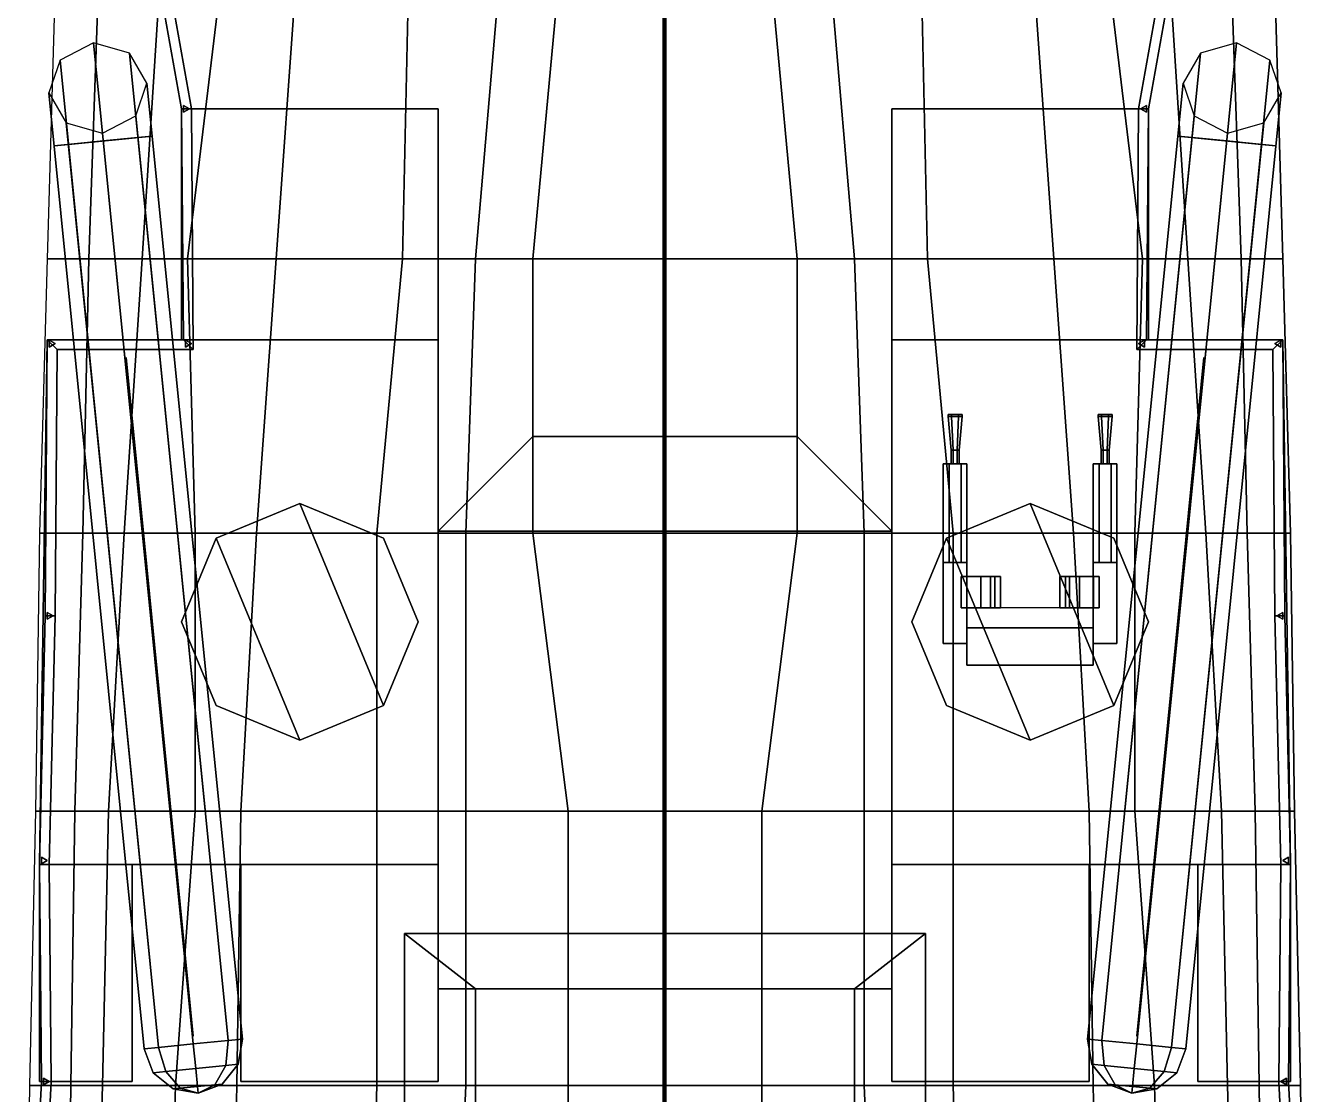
# Model space of a CAD drawing. Header units: millimetres. Extents: x -3.2 to 17.4, y -17.6 to 52.8.
# Drawn here: x -3.24 to 3.24, y 1.46 to 6.88 of the extents above; entities that cross this region are included whole.
import ezdxf

# ---------------------------------------------------------------- set-up
doc = ezdxf.new("R2010")
doc.units = ezdxf.units.MM
for name, color, linetype in [('barrel', 1, 'Continuous'), ('hull2', 7, 'Continuous'), ('turret', 2, 'Continuous')]:
    doc.layers.add(name, color=color, linetype=linetype)

msp = doc.modelspace()

# ---------------------------------------------------------------- linework, layer by layer
for points in [[(-0.01, -1.16, 8.38), (0.005, -1.16, 8.39), (0.005, 17.52, 5.0087), (-0.01, 17.52, 5)], [(0.005, -1.16, 8.37), (-0.01, -1.16, 8.38), (-0.01, 17.52, 5), (0.005, 17.52, 4.9913)], [(0.005, -1.16, 8.39), (0.005, -1.16, 8.37), (0.005, 17.52, 4.9913), (0.005, 17.52, 5.0087)], [(0, -10.87, -0.6973), (0, 8.53, -1.19), (0, 8.53, -1.24), (0, -10.87, -1.47)], [(0, -10.87, -1.47), (0, 8.53, -1.24), (0, 8.53, -1.19), (0, -10.87, -0.6973)], [(2.45, 6.46, 3.46), (2.61, 7.36, 3.5), (2.56, 7.36, 3.5), (2.4, 6.46, 3.46)], [(2.4, 6.46, 3.46), (2.56, 7.36, 3.5), (2.61, 7.36, 3.5), (2.45, 6.46, 3.46)], [(-3.13, 5.7, 2.62), (3.13, 5.7, 2.62), (3.09, 7.1, 2.67), (-3.09, 7.1, 2.67)], [(0, 7.1, -1.19), (0.54, 7.1, -0.94), (0.67, 5.7, -0.94), (0, 5.7, -1.19)], [(0.96, 5.7, -0.76), (0.67, 5.7, -0.94), (0.54, 7.1, -0.94), (0.84, 7.1, -0.76)], [(1.33, 5.7, -0.43), (0.96, 5.7, -0.76), (0.84, 7.1, -0.76), (1.3, 7.1, -0.27)], [(1.97, 5.7, 0.31), (1.33, 5.7, -0.43), (1.3, 7.1, -0.27), (1.87, 7.1, 0.48)], [(2.42, 5.7, 0.64), (1.97, 5.7, 0.31), (1.87, 7.1, 0.48), (2.25, 7.1, 0.84)], [(2.65, 5.7, 0.75), (2.42, 5.7, 0.64), (2.25, 7.1, 0.84), (2.56, 7.1, 0.97)], [(2.92, 5.7, 0.83), (2.65, 5.7, 0.75), (2.56, 7.1, 0.97), (2.87, 7.1, 1.04)], [(3.13, 5.7, 2.62), (2.92, 5.7, 0.83), (2.87, 7.1, 1.04), (3.09, 7.1, 2.67)], [(-2.5659, 1.7024, 3.4468), (-2.39, 1.72, 3.52), (-2.8965, 6.7948, 3.52), (-3.0655, 6.7076, 3.4468)], [(-2.39, 1.72, 3.52), (-2.2141, 1.7376, 3.4468), (-2.7137, 6.7427, 3.4468), (-2.8965, 6.7948, 3.52)], [(-2.2141, 1.7376, 3.4468), (-2.1412, 1.7448, 3.27), (-2.6249, 6.5908, 3.27), (-2.7137, 6.7427, 3.4468)], [(2.1412, 1.7448, 3.27), (2.2141, 1.7376, 3.4468), (2.7137, 6.7427, 3.4468), (2.6249, 6.5908, 3.27)], [(2.2141, 1.7376, 3.4468), (2.39, 1.72, 3.52), (2.8965, 6.7948, 3.52), (2.7137, 6.7427, 3.4468)], [(2.39, 1.72, 3.52), (2.5659, 1.7024, 3.4468), (3.0655, 6.7076, 3.4468), (2.8965, 6.7948, 3.52)], [(-2.6388, 1.6952, 3.27), (-2.5659, 1.7024, 3.4468), (-3.0655, 6.7076, 3.4468), (-3.1225, 6.5411, 3.27)], [(2.5659, 1.7024, 3.4468), (2.6388, 1.6952, 3.27), (3.1225, 6.5411, 3.27), (3.0655, 6.7076, 3.4468)], [(-2.1412, 1.7448, 3.27), (-2.2141, 1.7376, 3.0932), (-2.6819, 6.4243, 3.0932), (-2.6249, 6.5908, 3.27)], [(2.2141, 1.7376, 3.0932), (2.1412, 1.7448, 3.27), (2.6249, 6.5908, 3.27), (2.6819, 6.4243, 3.0932)], [(-2.5659, 1.7024, 3.0932), (-2.6388, 1.6952, 3.27), (-3.1225, 6.5411, 3.27), (-3.0337, 6.3892, 3.0932)], [(2.6388, 1.6952, 3.27), (2.5659, 1.7024, 3.0932), (3.0337, 6.3892, 3.0932), (3.1225, 6.5411, 3.27)], [(-2.2141, 1.7376, 3.0932), (-2.39, 1.72, 3.02), (-2.8508, 6.3371, 3.02), (-2.6819, 6.4243, 3.0932)], [(-1.15, 5.29, 3.63), (-1.15, 6.46, 2.64), (-2.45, 6.46, 2.64), (-2.45, 5.29, 3.63)], [(-2.45, 5.29, 3.63), (-2.45, 6.46, 2.64), (-1.15, 6.46, 2.64), (-1.15, 5.29, 3.63)], [(2.45, 5.29, 3.63), (2.45, 6.46, 2.64), (1.15, 6.46, 2.64), (1.15, 5.29, 3.63)], [(1.15, 5.29, 3.63), (1.15, 6.46, 2.64), (2.45, 6.46, 2.64), (2.45, 5.29, 3.63)], [(2.39, 1.72, 3.02), (2.2141, 1.7376, 3.0932), (2.6819, 6.4243, 3.0932), (2.8508, 6.3371, 3.02)], [(2.39, 5.24, 4.29), (2.4, 6.46, 3.46), (2.45, 6.46, 3.46), (2.44, 5.29, 4.29)], [(2.44, 5.29, 4.29), (2.45, 6.46, 3.46), (2.4, 6.46, 3.46), (2.39, 5.24, 4.29)], [(2.44, 6.4773, 2.64), (2.41, 6.46, 2.64), (2.41, 6.46, 3.46), (2.44, 6.4773, 3.46)], [(2.41, 6.46, 2.64), (2.44, 6.4427, 2.64), (2.44, 6.4427, 3.46), (2.41, 6.46, 3.46)], [(2.44, 6.4427, 2.64), (2.44, 6.4773, 2.64), (2.44, 6.4773, 3.46), (2.44, 6.4427, 3.46)], [(-2.39, 1.72, 3.02), (-2.5659, 1.7024, 3.0932), (-3.0337, 6.3892, 3.0932), (-2.8508, 6.3371, 3.02)], [(2.5659, 1.7024, 3.0932), (2.39, 1.72, 3.02), (2.8508, 6.3371, 3.02), (3.0337, 6.3892, 3.0932)], [(-2.5981, 6.3221, 3.27), (-2.671, 6.3148, 3.0932), (-3.0956, 6.2724, 3.27), (-3.0228, 6.2797, 3.4468)], [(-2.671, 6.3148, 3.0932), (-2.8469, 6.2973, 3.02), (-3.0228, 6.2797, 3.0932), (-3.0956, 6.2724, 3.27)], [(-2.671, 6.3148, 3.4468), (-2.5981, 6.3221, 3.27), (-3.0228, 6.2797, 3.4468), (-2.8469, 6.2973, 3.52)], [(3.0956, 6.2724, 3.27), (3.0228, 6.2797, 3.0932), (2.5981, 6.3221, 3.27), (2.671, 6.3148, 3.4468)], [(3.0228, 6.2797, 3.0932), (2.8469, 6.2973, 3.02), (2.671, 6.3148, 3.0932), (2.5981, 6.3221, 3.27)], [(3.0228, 6.2797, 3.4468), (3.0956, 6.2724, 3.27), (2.671, 6.3148, 3.4468), (2.8469, 6.2973, 3.52)], [(-3.17, 4.31, 2.56), (3.17, 4.31, 2.56), (3.13, 5.7, 2.62), (-3.13, 5.7, 2.62)], [(0, 5.7, -1.19), (0.67, 5.7, -0.94), (0.67, 4.31, -1), (0, 4.31, -1.19)], [(1.01, 4.31, -0.83), (0.67, 4.31, -1), (0.67, 5.7, -0.94), (0.96, 5.7, -0.76)], [(1.46, 4.31, -0.43), (1.01, 4.31, -0.83), (0.96, 5.7, -0.76), (1.33, 5.7, -0.43)], [(2.07, 4.31, 0.19), (1.46, 4.31, -0.43), (1.33, 5.7, -0.43), (1.97, 5.7, 0.31)], [(2.38, 4.31, 0.41), (2.07, 4.31, 0.19), (1.97, 5.7, 0.31), (2.42, 5.7, 0.64)], [(2.74, 4.31, 0.58), (2.38, 4.31, 0.41), (2.42, 5.7, 0.64), (2.65, 5.7, 0.75)], [(2.95, 4.31, 0.64), (2.74, 4.31, 0.58), (2.65, 5.7, 0.75), (2.92, 5.7, 0.83)], [(3.17, 4.31, 2.56), (2.95, 4.31, 0.64), (2.92, 5.7, 0.83), (3.13, 5.7, 2.62)], [(-1.15, 2.63, 3.63), (-1.15, 5.29, 3.63), (-3.13, 5.29, 3.63), (-3.17, 2.63, 3.63)], [(-3.17, 2.63, 3.63), (-3.13, 5.29, 3.63), (-1.15, 5.29, 3.63), (-1.15, 2.63, 3.63)], [(1.15, 2.63, 3.63), (1.15, 5.29, 3.63), (3.13, 5.29, 3.63), (3.17, 2.63, 3.63)], [(3.17, 2.63, 3.63), (3.13, 5.29, 3.63), (1.15, 5.29, 3.63), (1.15, 2.63, 3.63)], [(3.08, 5.24, 4.29), (2.39, 5.24, 4.29), (2.44, 5.29, 4.29), (3.13, 5.29, 4.29)], [(3.13, 5.29, 4.29), (2.44, 5.29, 4.29), (2.39, 5.24, 4.29), (3.08, 5.24, 4.29)], [(2.43, 5.2873, 3.63), (2.4, 5.27, 3.63), (2.4, 5.27, 4.29), (2.43, 5.2873, 4.29)], [(2.4, 5.27, 3.63), (2.43, 5.2527, 3.63), (2.43, 5.2527, 4.29), (2.4, 5.27, 4.29)], [(2.43, 5.2527, 3.63), (2.43, 5.2873, 3.63), (2.43, 5.2873, 4.29), (2.43, 5.2527, 4.29)], [(3.14, 3.89, 4.29), (3.13, 5.29, 4.29), (3.08, 5.24, 4.29), (3.09, 3.89, 4.29)], [(3.09, 3.89, 4.29), (3.08, 5.24, 4.29), (3.13, 5.29, 4.29), (3.14, 3.89, 4.29)], [(3.12, 5.2873, 3.63), (3.09, 5.27, 3.63), (3.09, 5.27, 4.29), (3.12, 5.2873, 4.29)], [(3.09, 5.27, 3.63), (3.12, 5.2527, 3.63), (3.12, 5.2527, 4.29), (3.09, 5.27, 4.29)], [(3.12, 5.2527, 3.63), (3.12, 5.2873, 3.63), (3.12, 5.2873, 4.29), (3.12, 5.2527, 4.29)], [(-2.39, 1.76, 2.48), (-2.71, 4.98, 2.55), (-2.73, 5.2, 3.02), (-2.39, 1.76, 3.02)], [(-2.39, 1.76, 3.02), (-2.73, 5.2, 3.02), (-2.71, 4.98, 2.55), (-2.39, 1.76, 2.48)], [(2.39, 1.76, 3.02), (2.73, 5.2, 3.02), (2.71, 4.98, 2.55), (2.39, 1.76, 2.48)], [(2.39, 1.76, 2.48), (2.71, 4.98, 2.55), (2.73, 5.2, 3.02), (2.39, 1.76, 3.02)], [(-0.67, 4.8, 4.58), (-0.67, 4.8, 2.58), (-1.15, 4.32, 2.55), (-1.15, 4.32, 4.74)], [(1.15, 4.32, 4.74), (0.67, 4.8, 4.58), (-0.67, 4.8, 4.58), (-1.15, 4.32, 4.74)], [(0.67, 4.8, 4.58), (0.67, 4.8, 2.58), (-0.67, 4.8, 2.58), (-0.67, 4.8, 4.58)], [(1.15, 4.32, 2.55), (0.67, 4.8, 2.58), (0.67, 4.8, 4.58), (1.15, 4.32, 4.74)], [(-1.85, 4.46, 2.56), (-2.2743, 4.2843, 2.55), (-2.2743, 4.2843, 4.76), (-1.85, 4.46, 4.76)], [(-2.2743, 4.2843, 3.76), (-1.85, 4.46, 3.76), (-1.85, 4.46, 4.76), (-2.2743, 4.2843, 4.76)], [(-1.4257, 3.4357, 3.76), (-1.85, 4.46, 3.76), (-2.2743, 4.2843, 3.76), (-1.85, 3.26, 3.76)], [(-1.4257, 4.2843, 2.55), (-1.85, 4.46, 2.56), (-1.85, 4.46, 4.76), (-1.4257, 4.2843, 4.76)], [(-1.85, 4.46, 3.76), (-1.4257, 4.2843, 3.76), (-1.4257, 4.2843, 4.76), (-1.85, 4.46, 4.76)], [(-1.25, 3.86, 3.76), (-1.4257, 4.2843, 3.76), (-1.85, 4.46, 3.76), (-1.4257, 3.4357, 3.76)], [(1.85, 4.46, 2.56), (1.4257, 4.2843, 2.55), (1.4257, 4.2843, 4.76), (1.85, 4.46, 4.76)], [(1.4257, 4.2843, 3.76), (1.85, 4.46, 3.76), (1.85, 4.46, 4.76), (1.4257, 4.2843, 4.76)], [(2.2743, 3.4357, 3.76), (1.85, 4.46, 3.76), (1.4257, 4.2843, 3.76), (1.85, 3.26, 3.76)], [(2.2743, 4.2843, 2.55), (1.85, 4.46, 2.56), (1.85, 4.46, 4.76), (2.2743, 4.2843, 4.76)], [(1.85, 4.46, 3.76), (2.2743, 4.2843, 3.76), (2.2743, 4.2843, 4.76), (1.85, 4.46, 4.76)], [(2.45, 3.86, 3.76), (2.2743, 4.2843, 3.76), (1.85, 4.46, 3.76), (2.2743, 3.4357, 3.76)], [(-3.19, 2.9, 2.53), (3.19, 2.9, 2.53), (3.17, 4.31, 2.56), (-3.17, 4.31, 2.56)], [(-2.2743, 4.2843, 2.55), (-2.45, 3.86, 2.55), (-2.45, 3.86, 4.76), (-2.2743, 4.2843, 4.76)], [(-2.45, 3.86, 3.76), (-2.2743, 4.2843, 3.76), (-2.2743, 4.2843, 4.76), (-2.45, 3.86, 4.76)], [(-1.85, 3.26, 3.76), (-2.2743, 4.2843, 3.76), (-2.45, 3.86, 3.76), (-2.2743, 3.4357, 3.76)], [(-1.25, 3.86, 2.55), (-1.4257, 4.2843, 2.55), (-1.4257, 4.2843, 4.76), (-1.25, 3.86, 4.76)], [(-1.4257, 4.2843, 3.76), (-1.25, 3.86, 3.76), (-1.25, 3.86, 4.76), (-1.4257, 4.2843, 4.76)], [(-1.15, 4.32, 4.74), (-1.15, 4.32, 2.55), (-1.15, 2, 2.49), (-1.15, 2, 4.74)], [(1.15, 2, 4.74), (1.15, 4.32, 4.74), (-1.15, 4.32, 4.74), (-1.15, 2, 4.74)], [(0, 4.31, -1.19), (0.67, 4.31, -1), (0.49, 2.9, -1.08), (0, 2.9, -1.19)], [(1.01, 2.9, -0.88), (0.49, 2.9, -1.08), (0.67, 4.31, -1), (1.01, 4.31, -0.83)], [(1.46, 2.9, -0.54), (1.01, 2.9, -0.88), (1.01, 4.31, -0.83), (1.46, 4.31, -0.43)], [(1.15, 2, 2.49), (1.15, 4.32, 2.55), (1.15, 4.32, 4.74), (1.15, 2, 4.74)], [(1.4257, 4.2843, 2.55), (1.25, 3.86, 2.55), (1.25, 3.86, 4.76), (1.4257, 4.2843, 4.76)], [(1.25, 3.86, 3.76), (1.4257, 4.2843, 3.76), (1.4257, 4.2843, 4.76), (1.25, 3.86, 4.76)], [(1.85, 3.26, 3.76), (1.4257, 4.2843, 3.76), (1.25, 3.86, 3.76), (1.4257, 3.4357, 3.76)], [(2.15, 2.9, 0.1), (1.46, 2.9, -0.54), (1.46, 4.31, -0.43), (2.07, 4.31, 0.19)], [(2.38, 2.9, 0.25), (2.15, 2.9, 0.1), (2.07, 4.31, 0.19), (2.38, 4.31, 0.41)], [(2.45, 3.86, 2.55), (2.2743, 4.2843, 2.55), (2.2743, 4.2843, 4.76), (2.45, 3.86, 4.76)], [(2.2743, 4.2843, 3.76), (2.45, 3.86, 3.76), (2.45, 3.86, 4.76), (2.2743, 4.2843, 4.76)], [(2.82, 2.9, 0.44), (2.38, 2.9, 0.25), (2.38, 4.31, 0.41), (2.74, 4.31, 0.58)], [(2.99, 2.9, 0.49), (2.82, 2.9, 0.44), (2.74, 4.31, 0.58), (2.95, 4.31, 0.64)], [(3.19, 2.9, 2.53), (2.99, 2.9, 0.49), (2.95, 4.31, 0.64), (3.17, 4.31, 2.56)], [(3.17, 2.63, 4.29), (3.14, 3.89, 4.29), (3.09, 3.89, 4.29), (3.12, 2.63, 4.29)], [(3.12, 2.63, 4.29), (3.09, 3.89, 4.29), (3.14, 3.89, 4.29), (3.17, 2.63, 4.29)], [(3.13, 3.9073, 3.63), (3.1, 3.89, 3.63), (3.1, 3.89, 4.29), (3.13, 3.9073, 4.29)], [(3.1, 3.89, 3.63), (3.13, 3.8727, 3.63), (3.13, 3.8727, 4.29), (3.1, 3.89, 4.29)], [(3.13, 3.8727, 3.63), (3.13, 3.9073, 3.63), (3.13, 3.9073, 4.29), (3.13, 3.8727, 4.29)], [(-2.45, 3.86, 2.55), (-2.2743, 3.4357, 2.54), (-2.2743, 3.4357, 4.76), (-2.45, 3.86, 4.76)], [(-2.2743, 3.4357, 3.76), (-2.45, 3.86, 3.76), (-2.45, 3.86, 4.76), (-2.2743, 3.4357, 4.76)], [(-1.4257, 3.4357, 2.54), (-1.25, 3.86, 2.55), (-1.25, 3.86, 4.76), (-1.4257, 3.4357, 4.76)], [(-1.25, 3.86, 3.76), (-1.4257, 3.4357, 3.76), (-1.4257, 3.4357, 4.76), (-1.25, 3.86, 4.76)], [(1.25, 3.86, 2.55), (1.4257, 3.4357, 2.54), (1.4257, 3.4357, 4.76), (1.25, 3.86, 4.76)], [(1.4257, 3.4357, 3.76), (1.25, 3.86, 3.76), (1.25, 3.86, 4.76), (1.4257, 3.4357, 4.76)], [(2.2743, 3.4357, 2.54), (2.45, 3.86, 2.55), (2.45, 3.86, 4.76), (2.2743, 3.4357, 4.76)], [(2.45, 3.86, 3.76), (2.2743, 3.4357, 3.76), (2.2743, 3.4357, 4.76), (2.45, 3.86, 4.76)], [(-2.2743, 3.4357, 2.54), (-1.85, 3.26, 2.53), (-1.85, 3.26, 4.76), (-2.2743, 3.4357, 4.76)], [(-1.85, 3.26, 3.76), (-2.2743, 3.4357, 3.76), (-2.2743, 3.4357, 4.76), (-1.85, 3.26, 4.76)], [(-1.85, 3.26, 2.53), (-1.4257, 3.4357, 2.54), (-1.4257, 3.4357, 4.76), (-1.85, 3.26, 4.76)], [(-1.4257, 3.4357, 3.76), (-1.85, 3.26, 3.76), (-1.85, 3.26, 4.76), (-1.4257, 3.4357, 4.76)], [(1.4257, 3.4357, 2.54), (1.85, 3.26, 2.53), (1.85, 3.26, 4.76), (1.4257, 3.4357, 4.76)], [(1.85, 3.26, 3.76), (1.4257, 3.4357, 3.76), (1.4257, 3.4357, 4.76), (1.85, 3.26, 4.76)], [(1.85, 3.26, 2.53), (2.2743, 3.4357, 2.54), (2.2743, 3.4357, 4.76), (1.85, 3.26, 4.76)], [(2.2743, 3.4357, 3.76), (1.85, 3.26, 3.76), (1.85, 3.26, 4.76), (2.2743, 3.4357, 4.76)], [(-3.22, 1.51, 2.48), (3.22, 1.51, 2.48), (3.19, 2.9, 2.53), (-3.19, 2.9, 2.53)], [(0, 2.9, -1.19), (0.49, 2.9, -1.08), (0.49, 1.51, -1.11), (0, 1.51, -1.19)], [(1.01, 1.51, -0.93), (0.49, 1.51, -1.11), (0.49, 2.9, -1.08), (1.01, 2.9, -0.88)], [(1.46, 1.51, -0.63), (1.01, 1.51, -0.93), (1.01, 2.9, -0.88), (1.46, 2.9, -0.54)], [(2.17, 1.51, -0.01), (1.46, 1.51, -0.63), (1.46, 2.9, -0.54), (2.15, 2.9, 0.1)], [(2.48, 1.51, 0.17), (2.17, 1.51, -0.01), (2.15, 2.9, 0.1), (2.38, 2.9, 0.25)], [(2.85, 1.51, 0.33), (2.48, 1.51, 0.17), (2.38, 2.9, 0.25), (2.82, 2.9, 0.44)], [(3.01, 1.51, 0.35), (2.85, 1.51, 0.33), (2.82, 2.9, 0.44), (2.99, 2.9, 0.49)], [(3.22, 1.51, 2.48), (3.01, 1.51, 0.35), (2.99, 2.9, 0.49), (3.19, 2.9, 2.53)], [(3.16, 2.6673, 3.63), (3.13, 2.65, 3.63), (3.13, 2.65, 4.29), (3.16, 2.6673, 4.29)], [(3.16, 2.6327, 3.63), (3.16, 2.6673, 3.63), (3.16, 2.6673, 4.29), (3.16, 2.6327, 4.29)], [(-2.7, 1.53, 2.48), (-2.7, 2.63, 3.63), (-3.17, 2.63, 3.63), (-3.17, 1.53, 2.48)], [(-3.17, 1.53, 2.48), (-3.17, 2.63, 3.63), (-2.7, 2.63, 3.63), (-2.7, 1.53, 2.48)], [(-2.15, 1.53, 2.48), (-2.15, 2.63, 3.63), (-1.15, 2.63, 3.63), (-1.15, 1.53, 2.48)], [(-1.15, 1.53, 2.48), (-1.15, 2.63, 3.63), (-2.15, 2.63, 3.63), (-2.15, 1.53, 2.48)], [(1.15, 1.53, 2.48), (1.15, 2.63, 3.63), (2.15, 2.63, 3.63), (2.15, 1.53, 2.48)], [(2.15, 1.53, 2.48), (2.15, 2.63, 3.63), (1.15, 2.63, 3.63), (1.15, 1.53, 2.48)], [(3.17, 1.53, 2.48), (3.17, 2.63, 3.63), (2.7, 2.63, 3.63), (2.7, 1.53, 2.48)], [(2.7, 1.53, 2.48), (2.7, 2.63, 3.63), (3.17, 2.63, 3.63), (3.17, 1.53, 2.48)], [(3.11, 1.53, 3.13), (3.12, 2.63, 4.29), (3.17, 2.63, 4.29), (3.16, 1.53, 3.13)], [(3.16, 1.53, 3.13), (3.17, 2.63, 4.29), (3.12, 2.63, 4.29), (3.11, 1.53, 3.13)], [(3.13, 2.65, 3.63), (3.16, 2.6327, 3.63), (3.16, 2.6327, 4.29), (3.13, 2.65, 4.29)], [(-1.32, 2.28, 5.03), (-1.32, 2.28, 4.87), (-1.32, -0.2469, 4.87), (-1.32, -0.2469, 5.03)], [(-0.96, -0.05, 5.03), (-0.96, 2, 5.03), (-1.32, 2.28, 5.03), (-1.32, -0.2469, 5.03)], [(1.32, 2.28, 5.03), (1.32, 2.28, 4.87), (-1.32, 2.28, 4.87), (-1.32, 2.28, 5.03)], [(-1.32, -0.2469, 4.87), (-1.32, 2.28, 4.87), (-0.96, 2, 4.87), (-0.96, -0.05, 4.87)], [(-0.96, 2, 5.03), (0.96, 2, 5.03), (1.32, 2.28, 5.03), (-1.32, 2.28, 5.03)], [(-1.32, 2.28, 4.87), (1.32, 2.28, 4.87), (0.96, 2, 4.87), (-0.96, 2, 4.87)], [(0.96, 2, 5.03), (0.96, -0.05, 5.03), (1.32, -0.2469, 5.03), (1.32, 2.28, 5.03)], [(1.32, 2.28, 4.87), (1.32, -0.2469, 4.87), (0.96, -0.05, 4.87), (0.96, 2, 4.87)], [(1.32, -0.2469, 4.87), (1.32, 2.28, 4.87), (1.32, 2.28, 5.03), (1.32, -0.2469, 5.03)], [(-1.15, 2, 4.74), (-1.15, 2, 2.49), (1.15, 2, 2.49), (1.15, 2, 4.74)], [(-0.96, 2, 5.03), (-0.96, 2, 2.49), (-0.96, -0.05, 2.42), (-0.96, -0.05, 5.03)], [(0.96, -0.05, 3.57), (0.96, 2, 3.57), (-0.96, 2, 3.57), (-0.96, -0.05, 3.57)], [(0.96, 2, 5.03), (0.96, 2, 4.74), (-0.96, 2, 4.74), (-0.96, 2, 5.03)], [(0.96, 2, 4.74), (0.96, 2, 5.03), (-0.96, 2, 5.03), (-0.96, 2, 4.74)], [(-0.96, 2, 5.03), (-0.96, -0.05, 5.03), (-0.96, -0.05, 3.57), (-0.96, 2, 3.57)], [(0.96, -0.05, 2.42), (0.96, 2, 2.49), (0.96, 2, 5.03), (0.96, -0.05, 5.03)], [(0.96, -0.05, 5.03), (0.96, 2, 5.03), (0.96, 2, 3.57), (0.96, -0.05, 3.57)], [(-2.5299, 1.5804, 3.4231), (-2.5659, 1.7024, 3.4468), (-2.6388, 1.6952, 3.27), (-2.593, 1.5741, 3.27)], [(-2.593, 1.5741, 3.27), (-2.6388, 1.6952, 3.27), (-2.5659, 1.7024, 3.0932), (-2.5299, 1.5804, 3.1169)], [(-2.3776, 1.5956, 3.4865), (-2.39, 1.72, 3.52), (-2.5659, 1.7024, 3.4468), (-2.5299, 1.5804, 3.4231)], [(-2.5299, 1.5804, 3.1169), (-2.5659, 1.7024, 3.0932), (-2.39, 1.72, 3.02), (-2.3776, 1.5956, 3.0535)], [(-2.2252, 1.6108, 3.4231), (-2.2141, 1.7376, 3.4468), (-2.39, 1.72, 3.52), (-2.3776, 1.5956, 3.4865)], [(-2.3776, 1.5956, 3.0535), (-2.39, 1.72, 3.02), (-2.2141, 1.7376, 3.0932), (-2.2252, 1.6108, 3.1169)], [(-2.1621, 1.6171, 3.27), (-2.1412, 1.7448, 3.27), (-2.2141, 1.7376, 3.4468), (-2.2252, 1.6108, 3.4231)], [(-2.2252, 1.6108, 3.1169), (-2.2141, 1.7376, 3.0932), (-2.1412, 1.7448, 3.27), (-2.1621, 1.6171, 3.27)], [(2.1621, 1.6171, 3.27), (2.1412, 1.7448, 3.27), (2.2141, 1.7376, 3.0932), (2.2252, 1.6108, 3.1169)], [(2.2252, 1.6108, 3.4231), (2.2141, 1.7376, 3.4468), (2.1412, 1.7448, 3.27), (2.1621, 1.6171, 3.27)], [(2.2252, 1.6108, 3.1169), (2.2141, 1.7376, 3.0932), (2.39, 1.72, 3.02), (2.3776, 1.5956, 3.0535)], [(2.3776, 1.5956, 3.4865), (2.39, 1.72, 3.52), (2.2141, 1.7376, 3.4468), (2.2252, 1.6108, 3.4231)], [(2.3776, 1.5956, 3.0535), (2.39, 1.72, 3.02), (2.5659, 1.7024, 3.0932), (2.5299, 1.5804, 3.1169)], [(2.5299, 1.5804, 3.4231), (2.5659, 1.7024, 3.4468), (2.39, 1.72, 3.52), (2.3776, 1.5956, 3.4865)], [(2.5299, 1.5804, 3.1169), (2.5659, 1.7024, 3.0932), (2.6388, 1.6952, 3.27), (2.593, 1.5741, 3.27)], [(2.593, 1.5741, 3.27), (2.6388, 1.6952, 3.27), (2.5659, 1.7024, 3.4468), (2.5299, 1.5804, 3.4231)], [(-2.4564, 1.4958, 3.3584), (-2.5299, 1.5804, 3.4231), (-2.593, 1.5741, 3.27), (-2.4929, 1.4921, 3.27)], [(-2.4929, 1.4921, 3.27), (-2.593, 1.5741, 3.27), (-2.5299, 1.5804, 3.1169), (-2.4564, 1.4958, 3.1816)], [(-2.3685, 1.5046, 3.395), (-2.3776, 1.5956, 3.4865), (-2.5299, 1.5804, 3.4231), (-2.4564, 1.4958, 3.3584)], [(-2.4564, 1.4958, 3.1816), (-2.5299, 1.5804, 3.1169), (-2.3776, 1.5956, 3.0535), (-2.3685, 1.5046, 3.145)], [(-2.2805, 1.5133, 3.3584), (-2.2252, 1.6108, 3.4231), (-2.3776, 1.5956, 3.4865), (-2.3685, 1.5046, 3.395)], [(-2.3685, 1.5046, 3.145), (-2.3776, 1.5956, 3.0535), (-2.2252, 1.6108, 3.1169), (-2.2805, 1.5133, 3.1816)], [(-2.2441, 1.517, 3.27), (-2.1621, 1.6171, 3.27), (-2.2252, 1.6108, 3.4231), (-2.2805, 1.5133, 3.3584)], [(-2.2805, 1.5133, 3.1816), (-2.2252, 1.6108, 3.1169), (-2.1621, 1.6171, 3.27), (-2.2441, 1.517, 3.27)], [(2.2441, 1.517, 3.27), (2.1621, 1.6171, 3.27), (2.2252, 1.6108, 3.1169), (2.2805, 1.5133, 3.1816)], [(2.2805, 1.5133, 3.3584), (2.2252, 1.6108, 3.4231), (2.1621, 1.6171, 3.27), (2.2441, 1.517, 3.27)], [(2.2805, 1.5133, 3.1816), (2.2252, 1.6108, 3.1169), (2.3776, 1.5956, 3.0535), (2.3685, 1.5046, 3.145)], [(2.3685, 1.5046, 3.395), (2.3776, 1.5956, 3.4865), (2.2252, 1.6108, 3.4231), (2.2805, 1.5133, 3.3584)], [(2.3685, 1.5046, 3.145), (2.3776, 1.5956, 3.0535), (2.5299, 1.5804, 3.1169), (2.4564, 1.4958, 3.1816)], [(2.4564, 1.4958, 3.3584), (2.5299, 1.5804, 3.4231), (2.3776, 1.5956, 3.4865), (2.3685, 1.5046, 3.395)], [(2.4564, 1.4958, 3.1816), (2.5299, 1.5804, 3.1169), (2.593, 1.5741, 3.27), (2.4929, 1.4921, 3.27)], [(2.4929, 1.4921, 3.27), (2.593, 1.5741, 3.27), (2.5299, 1.5804, 3.4231), (2.4564, 1.4958, 3.3584)], [(-3.24, 0.11, 2.45), (3.24, 0.11, 2.45), (3.22, 1.51, 2.48), (-3.22, 1.51, 2.48)], [(-2.3652, 1.4712, 3.27), (-2.4564, 1.4958, 3.3584), (-2.4929, 1.4921, 3.27), (-2.3652, 1.4712, 3.27)], [(-2.3652, 1.4712, 3.27), (-2.4929, 1.4921, 3.27), (-2.4564, 1.4958, 3.1816), (-2.3652, 1.4712, 3.27)], [(-2.3652, 1.4712, 3.27), (-2.3685, 1.5046, 3.395), (-2.4564, 1.4958, 3.3584), (-2.3652, 1.4712, 3.27)], [(-2.3652, 1.4712, 3.27), (-2.4564, 1.4958, 3.1816), (-2.3685, 1.5046, 3.145), (-2.3652, 1.4712, 3.27)], [(-2.3652, 1.4712, 3.27), (-2.2805, 1.5133, 3.3584), (-2.3685, 1.5046, 3.395), (-2.3652, 1.4712, 3.27)], [(-2.3652, 1.4712, 3.27), (-2.3685, 1.5046, 3.145), (-2.2805, 1.5133, 3.1816), (-2.3652, 1.4712, 3.27)], [(-2.3652, 1.4712, 3.27), (-2.2441, 1.517, 3.27), (-2.2805, 1.5133, 3.3584), (-2.3652, 1.4712, 3.27)], [(-2.3652, 1.4712, 3.27), (-2.2805, 1.5133, 3.1816), (-2.2441, 1.517, 3.27), (-2.3652, 1.4712, 3.27)], [(0, 1.51, -1.19), (0.49, 1.51, -1.11), (0.49, 0.11, -1.14), (0, 0.11, -1.19)], [(1.07, 0.11, -0.93), (0.49, 0.11, -1.14), (0.49, 1.51, -1.11), (1.01, 1.51, -0.93)], [(1.5, 0.11, -0.63), (1.07, 0.11, -0.93), (1.01, 1.51, -0.93), (1.46, 1.51, -0.63)], [(2.2, 0.11, -0.1), (1.5, 0.11, -0.63), (1.46, 1.51, -0.63), (2.17, 1.51, -0.01)], [(2.52, 0.11, 0.1), (2.2, 0.11, -0.1), (2.17, 1.51, -0.01), (2.48, 1.51, 0.17)], [(2.3652, 1.4712, 3.27), (2.2441, 1.517, 3.27), (2.2805, 1.5133, 3.1816), (2.3652, 1.4712, 3.27)], [(2.3652, 1.4712, 3.27), (2.2805, 1.5133, 3.3584), (2.2441, 1.517, 3.27), (2.3652, 1.4712, 3.27)], [(2.3652, 1.4712, 3.27), (2.2805, 1.5133, 3.1816), (2.3685, 1.5046, 3.145), (2.3652, 1.4712, 3.27)], [(2.3652, 1.4712, 3.27), (2.3685, 1.5046, 3.395), (2.2805, 1.5133, 3.3584), (2.3652, 1.4712, 3.27)], [(2.3652, 1.4712, 3.27), (2.3685, 1.5046, 3.145), (2.4564, 1.4958, 3.1816), (2.3652, 1.4712, 3.27)], [(2.3652, 1.4712, 3.27), (2.4564, 1.4958, 3.3584), (2.3685, 1.5046, 3.395), (2.3652, 1.4712, 3.27)], [(2.3652, 1.4712, 3.27), (2.4564, 1.4958, 3.1816), (2.4929, 1.4921, 3.27), (2.3652, 1.4712, 3.27)], [(2.3652, 1.4712, 3.27), (2.4929, 1.4921, 3.27), (2.4564, 1.4958, 3.3584), (2.3652, 1.4712, 3.27)], [(2.89, 0.11, 0.23), (2.52, 0.11, 0.1), (2.48, 1.51, 0.17), (2.85, 1.51, 0.33)], [(3.03, 0.11, 0.25), (2.89, 0.11, 0.23), (2.85, 1.51, 0.33), (3.01, 1.51, 0.35)], [(3.24, 0.11, 2.45), (3.03, 0.11, 0.25), (3.01, 1.51, 0.35), (3.22, 1.51, 2.48)], [(3.2, 0.74, 3.13), (3.16, 1.53, 3.13), (3.11, 1.53, 3.13), (3.15, 0.74, 3.13)], [(3.15, 0.74, 3.13), (3.11, 1.53, 3.13), (3.16, 1.53, 3.13), (3.2, 0.74, 3.13)], [(3.15, 1.5473, 2.47), (3.12, 1.53, 2.47), (3.12, 1.53, 3.13), (3.15, 1.5473, 3.13)], [(3.12, 1.53, 2.47), (3.15, 1.5127, 2.47), (3.15, 1.5127, 3.13), (3.12, 1.53, 3.13)], [(3.15, 1.5127, 2.47), (3.15, 1.5473, 2.47), (3.15, 1.5473, 3.13), (3.15, 1.5127, 3.13)]]:
    msp.add_3dface(points)
at = {"layer": 'barrel'}
for points in [[(1.4525, 4.91, 5.0403), (1.435, 4.91, 5.01), (1.435, 4.9, 5.01), (1.4525, 4.9, 5.0403)], [(1.435, 4.91, 5.01), (1.4525, 4.91, 4.9797), (1.4525, 4.9, 4.9797), (1.435, 4.9, 5.01)], [(1.505, 4.91, 5.01), (1.435, 4.91, 5.01), (1.4525, 4.91, 5.0403), (1.4875, 4.91, 5.0403)], [(1.4875, 4.91, 4.9797), (1.4525, 4.91, 4.9797), (1.435, 4.91, 5.01), (1.505, 4.91, 5.01)], [(1.4525, 4.9, 5.0403), (1.435, 4.9, 5.01), (1.45, 4.73, 5.01), (1.46, 4.73, 5.0273)], [(1.435, 4.9, 5.01), (1.4525, 4.9, 4.9797), (1.46, 4.73, 4.9927), (1.45, 4.73, 5.01)], [(1.4875, 4.91, 5.0403), (1.4525, 4.91, 5.0403), (1.4525, 4.9, 5.0403), (1.4875, 4.9, 5.0403)], [(1.4525, 4.91, 4.9797), (1.4875, 4.91, 4.9797), (1.4875, 4.9, 4.9797), (1.4525, 4.9, 4.9797)], [(1.4875, 4.9, 5.0403), (1.4525, 4.9, 5.0403), (1.46, 4.73, 5.0273), (1.48, 4.73, 5.0273)], [(1.4525, 4.9, 4.9797), (1.4875, 4.9, 4.9797), (1.48, 4.73, 4.9927), (1.46, 4.73, 4.9927)], [(1.505, 4.9, 5.01), (1.4875, 4.9, 5.0403), (1.48, 4.73, 5.0273), (1.49, 4.73, 5.01)], [(1.4875, 4.9, 4.9797), (1.505, 4.9, 5.01), (1.49, 4.73, 5.01), (1.48, 4.73, 4.9927)], [(1.505, 4.91, 5.01), (1.4875, 4.91, 5.0403), (1.4875, 4.9, 5.0403), (1.505, 4.9, 5.01)], [(1.4875, 4.91, 4.9797), (1.505, 4.91, 5.01), (1.505, 4.9, 5.01), (1.4875, 4.9, 4.9797)], [(2.2475, 4.91, 4.9797), (2.2125, 4.91, 4.9797), (2.195, 4.91, 5.01), (2.265, 4.91, 5.01)], [(2.265, 4.91, 5.01), (2.195, 4.91, 5.01), (2.2125, 4.91, 5.0403), (2.2475, 4.91, 5.0403)], [(2.195, 4.91, 5.01), (2.2125, 4.91, 4.9797), (2.2125, 4.9, 4.9797), (2.195, 4.9, 5.01)], [(2.2125, 4.91, 5.0403), (2.195, 4.91, 5.01), (2.195, 4.9, 5.01), (2.2125, 4.9, 5.0403)], [(2.195, 4.9, 5.01), (2.2125, 4.9, 4.9797), (2.22, 4.73, 4.9927), (2.21, 4.73, 5.01)], [(2.2125, 4.9, 5.0403), (2.195, 4.9, 5.01), (2.21, 4.73, 5.01), (2.22, 4.73, 5.0273)], [(2.2125, 4.91, 4.9797), (2.2475, 4.91, 4.9797), (2.2475, 4.9, 4.9797), (2.2125, 4.9, 4.9797)], [(2.2475, 4.91, 5.0403), (2.2125, 4.91, 5.0403), (2.2125, 4.9, 5.0403), (2.2475, 4.9, 5.0403)], [(2.2125, 4.9, 4.9797), (2.2475, 4.9, 4.9797), (2.24, 4.73, 4.9927), (2.22, 4.73, 4.9927)], [(2.2475, 4.9, 5.0403), (2.2125, 4.9, 5.0403), (2.22, 4.73, 5.0273), (2.24, 4.73, 5.0273)], [(2.2475, 4.9, 4.9797), (2.265, 4.9, 5.01), (2.25, 4.73, 5.01), (2.24, 4.73, 4.9927)], [(2.265, 4.9, 5.01), (2.2475, 4.9, 5.0403), (2.24, 4.73, 5.0273), (2.25, 4.73, 5.01)], [(2.2475, 4.91, 4.9797), (2.265, 4.91, 5.01), (2.265, 4.9, 5.01), (2.2475, 4.9, 4.9797)], [(2.265, 4.91, 5.01), (2.2475, 4.91, 5.0403), (2.2475, 4.9, 5.0403), (2.265, 4.9, 5.01)], [(1.46, 4.73, 5.0273), (1.45, 4.73, 5.01), (1.45, 4.66, 5.01), (1.46, 4.66, 5.0273)], [(1.45, 4.73, 5.01), (1.46, 4.73, 4.9927), (1.46, 4.66, 4.9927), (1.45, 4.66, 5.01)], [(1.48, 4.73, 5.0273), (1.46, 4.73, 5.0273), (1.46, 4.66, 5.0273), (1.48, 4.66, 5.0273)], [(1.46, 4.73, 4.9927), (1.48, 4.73, 4.9927), (1.48, 4.66, 4.9927), (1.46, 4.66, 4.9927)], [(1.49, 4.73, 5.01), (1.48, 4.73, 5.0273), (1.48, 4.66, 5.0273), (1.49, 4.66, 5.01)], [(1.48, 4.73, 4.9927), (1.49, 4.73, 5.01), (1.49, 4.66, 5.01), (1.48, 4.66, 4.9927)], [(2.21, 4.73, 5.01), (2.22, 4.73, 4.9927), (2.22, 4.66, 4.9927), (2.21, 4.66, 5.01)], [(2.22, 4.73, 5.0273), (2.21, 4.73, 5.01), (2.21, 4.66, 5.01), (2.22, 4.66, 5.0273)], [(2.22, 4.73, 4.9927), (2.24, 4.73, 4.9927), (2.24, 4.66, 4.9927), (2.22, 4.66, 4.9927)], [(2.24, 4.73, 5.0273), (2.22, 4.73, 5.0273), (2.22, 4.66, 5.0273), (2.24, 4.66, 5.0273)], [(2.24, 4.73, 4.9927), (2.25, 4.73, 5.01), (2.25, 4.66, 5.01), (2.24, 4.66, 4.9927)], [(2.25, 4.73, 5.01), (2.24, 4.73, 5.0273), (2.24, 4.66, 5.0273), (2.25, 4.66, 5.01)], [(1.44, 4.66, 5.092), (1.41, 4.66, 5.04), (1.41, 4.16, 5.04), (1.44, 4.16, 5.092)], [(1.41, 4.66, 5.04), (1.44, 4.66, 4.988), (1.44, 4.16, 4.988), (1.41, 4.16, 5.04)], [(1.53, 4.66, 5.04), (1.41, 4.66, 5.04), (1.44, 4.66, 5.092), (1.5, 4.66, 5.092)], [(1.5, 4.66, 4.988), (1.44, 4.66, 4.988), (1.41, 4.66, 5.04), (1.53, 4.66, 5.04)], [(1.5, 4.66, 5.092), (1.44, 4.66, 5.092), (1.44, 4.16, 5.092), (1.5, 4.16, 5.092)], [(1.44, 4.66, 4.988), (1.5, 4.66, 4.988), (1.5, 4.16, 4.988), (1.44, 4.16, 4.988)], [(1.53, 4.66, 5.04), (1.5, 4.66, 5.092), (1.5, 4.16, 5.092), (1.53, 4.16, 5.04)], [(1.5, 4.66, 4.988), (1.53, 4.66, 5.04), (1.53, 4.16, 5.04), (1.5, 4.16, 4.988)], [(2.26, 4.66, 4.988), (2.2, 4.66, 4.988), (2.17, 4.66, 5.04), (2.29, 4.66, 5.04)], [(2.29, 4.66, 5.04), (2.17, 4.66, 5.04), (2.2, 4.66, 5.092), (2.26, 4.66, 5.092)], [(2.17, 4.66, 5.04), (2.2, 4.66, 4.988), (2.2, 4.16, 4.988), (2.17, 4.16, 5.04)], [(2.2, 4.66, 5.092), (2.17, 4.66, 5.04), (2.17, 4.16, 5.04), (2.2, 4.16, 5.092)], [(2.2, 4.66, 4.988), (2.26, 4.66, 4.988), (2.26, 4.16, 4.988), (2.2, 4.16, 4.988)], [(2.26, 4.66, 5.092), (2.2, 4.66, 5.092), (2.2, 4.16, 5.092), (2.26, 4.16, 5.092)], [(2.26, 4.66, 4.988), (2.29, 4.66, 5.04), (2.29, 4.16, 5.04), (2.26, 4.16, 4.988)], [(2.29, 4.66, 5.04), (2.26, 4.66, 5.092), (2.26, 4.16, 5.092), (2.29, 4.16, 5.04)], [(1.41, 4.16, 4.96), (1.41, 3.75, 4.96), (1.41, 3.75, 5.1), (1.41, 4.16, 5.1)], [(1.41, 4.16, 5.1), (1.41, 3.75, 5.1), (1.53, 3.75, 5.1), (1.53, 4.16, 5.1)], [(1.53, 4.16, 5.1), (1.53, 4.16, 4.96), (1.41, 4.16, 4.96), (1.41, 4.16, 5.1)], [(1.53, 4.16, 4.96), (1.53, 3.75, 4.96), (1.41, 3.75, 4.96), (1.41, 4.16, 4.96)], [(1.53, 3.75, 5.1), (1.53, 3.75, 4.96), (1.53, 4.16, 4.96), (1.53, 4.16, 5.1)], [(2.29, 4.16, 4.96), (2.29, 3.75, 4.96), (2.17, 3.75, 4.96), (2.17, 4.16, 4.96)], [(2.17, 4.16, 5.1), (2.17, 3.75, 5.1), (2.29, 3.75, 5.1), (2.29, 4.16, 5.1)], [(2.29, 4.16, 5.1), (2.29, 4.16, 4.96), (2.17, 4.16, 4.96), (2.17, 4.16, 5.1)], [(2.17, 4.16, 4.96), (2.17, 3.75, 4.96), (2.17, 3.75, 5.1), (2.17, 4.16, 5.1)], [(2.29, 3.75, 5.1), (2.29, 3.75, 4.96), (2.29, 4.16, 4.96), (2.29, 4.16, 5.1)], [(1.5293, 4.09, 5.1607), (1.5, 4.09, 5.09), (1.5, 3.93, 5.09), (1.5293, 3.93, 5.1607)], [(1.5, 4.09, 5.09), (1.5293, 4.09, 5.0193), (1.5293, 3.93, 5.0193), (1.5, 3.93, 5.09)], [(1.6707, 4.09, 5.1607), (1.5, 4.09, 5.09), (1.5293, 4.09, 5.1607), (1.6, 4.09, 5.19)], [(1.7, 4.09, 5.09), (1.5293, 4.09, 5.0193), (1.5, 4.09, 5.09), (1.6707, 4.09, 5.1607)], [(1.6, 4.09, 5.19), (1.5293, 4.09, 5.1607), (1.5293, 3.93, 5.1607), (1.6, 3.93, 5.19)], [(1.5293, 4.09, 5.0193), (1.6, 4.09, 4.99), (1.6, 3.93, 4.99), (1.5293, 3.93, 5.0193)], [(1.6707, 4.09, 5.0193), (1.6, 4.09, 4.99), (1.5293, 4.09, 5.0193), (1.7, 4.09, 5.09)], [(1.53, 4.09, 4.82), (1.53, 3.93, 4.82), (1.53, 3.93, 4.96), (1.53, 4.09, 4.96)], [(1.6707, 4.09, 5.0193), (1.65, 4.09, 4.82), (1.53, 4.09, 4.82), (1.53, 4.09, 5.02)], [(1.65, 4.09, 4.82), (1.65, 3.93, 4.82), (1.53, 3.93, 4.82), (1.53, 4.09, 4.82)], [(1.6707, 4.09, 5.1607), (1.6, 4.09, 5.19), (1.6, 3.93, 5.19), (1.6707, 3.93, 5.1607)], [(1.6, 4.09, 4.99), (1.6707, 4.09, 5.0193), (1.6707, 3.93, 5.0193), (1.6, 3.93, 4.99)], [(1.6707, 3.93, 5.0193), (1.65, 3.93, 4.82), (1.65, 4.09, 4.82), (1.6707, 4.09, 5.0193)], [(1.7, 4.09, 5.09), (1.6707, 4.09, 5.1607), (1.6707, 3.93, 5.1607), (1.7, 3.93, 5.09)], [(1.6707, 4.09, 5.0193), (1.7, 4.09, 5.09), (1.7, 3.93, 5.09), (1.6707, 3.93, 5.0193)], [(2.0293, 4.09, 5.1607), (2.2, 4.09, 5.09), (2.1707, 4.09, 5.0193), (2, 4.09, 5.09)], [(2, 4.09, 5.09), (2.1707, 4.09, 5.0193), (2.1, 4.09, 4.99), (2.0293, 4.09, 5.0193)], [(2.0293, 3.93, 5.0193), (2, 3.93, 5.09), (2, 4.09, 5.09), (2.0293, 4.09, 5.0193)], [(2, 3.93, 5.09), (2.0293, 3.93, 5.1607), (2.0293, 4.09, 5.1607), (2, 4.09, 5.09)], [(2.17, 4.09, 5.02), (2.17, 4.09, 4.82), (2.05, 4.09, 4.82), (2.0293, 4.09, 5.0193)], [(2.0293, 4.09, 5.0193), (2.05, 4.09, 4.82), (2.05, 3.93, 4.82), (2.0293, 3.93, 5.0193)], [(2.1, 4.09, 5.19), (2.1707, 4.09, 5.1607), (2.2, 4.09, 5.09), (2.0293, 4.09, 5.1607)], [(2.1, 3.93, 4.99), (2.0293, 3.93, 5.0193), (2.0293, 4.09, 5.0193), (2.1, 4.09, 4.99)], [(2.0293, 3.93, 5.1607), (2.1, 3.93, 5.19), (2.1, 4.09, 5.19), (2.0293, 4.09, 5.1607)], [(2.05, 3.93, 4.82), (2.05, 4.09, 4.82), (2.17, 4.09, 4.82), (2.17, 3.93, 4.82)], [(2.1707, 3.93, 5.0193), (2.1, 3.93, 4.99), (2.1, 4.09, 4.99), (2.1707, 4.09, 5.0193)], [(2.1, 3.93, 5.19), (2.1707, 3.93, 5.1607), (2.1707, 4.09, 5.1607), (2.1, 4.09, 5.19)], [(2.17, 3.93, 4.82), (2.17, 4.09, 4.82), (2.17, 4.09, 4.96), (2.17, 3.93, 4.96)], [(2.2, 3.93, 5.09), (2.1707, 3.93, 5.0193), (2.1707, 4.09, 5.0193), (2.2, 4.09, 5.09)], [(2.1707, 3.93, 5.1607), (2.2, 3.93, 5.09), (2.2, 4.09, 5.09), (2.1707, 4.09, 5.1607)], [(1.6, 3.93, 5.19), (1.5293, 3.93, 5.1607), (1.5, 3.93, 5.09), (1.6707, 3.93, 5.1607)], [(1.6707, 3.93, 5.1607), (1.5, 3.93, 5.09), (1.5293, 3.93, 5.0193), (1.7, 3.93, 5.09)], [(1.7, 3.93, 5.09), (1.5293, 3.93, 5.0193), (1.6, 3.93, 4.99), (1.6707, 3.93, 5.0193)], [(1.53, 3.93, 5.02), (1.53, 3.93, 4.82), (1.65, 3.93, 4.82), (1.6707, 3.93, 5.0193)], [(2.0293, 3.93, 5.0193), (2.1, 3.93, 4.99), (2.1707, 3.93, 5.0193), (2, 3.93, 5.09)], [(2, 3.93, 5.09), (2.1707, 3.93, 5.0193), (2.2, 3.93, 5.09), (2.0293, 3.93, 5.1607)], [(2.0293, 3.93, 5.0193), (2.05, 3.93, 4.82), (2.17, 3.93, 4.82), (2.17, 3.93, 5.02)], [(2.0293, 3.93, 5.1607), (2.2, 3.93, 5.09), (2.1707, 3.93, 5.1607), (2.1, 3.93, 5.19)], [(1.41, 3.75, 5.1), (1.41, 3.75, 4.96), (1.53, 3.75, 4.96), (1.53, 3.75, 5.1)], [(2.17, 3.75, 5.1), (2.17, 3.75, 4.96), (2.29, 3.75, 4.96), (2.29, 3.75, 5.1)]]:
    msp.add_3dface(points, dxfattribs=at)
at = {"layer": 'hull2'}
for points in [[(-2.45, 6.46, 3.46), (-2.61, 7.36, 3.5), (-2.56, 7.36, 3.5), (-2.4, 6.46, 3.46)], [(-2.4, 6.46, 3.46), (-2.56, 7.36, 3.5), (-2.61, 7.36, 3.5), (-2.45, 6.46, 3.46)], [(-3.13, 5.7, 2.62), (-2.92, 5.7, 0.83), (-2.87, 7.1, 1.04), (-3.09, 7.1, 2.67)], [(-2.92, 5.7, 0.83), (-2.65, 5.7, 0.75), (-2.56, 7.1, 0.97), (-2.87, 7.1, 1.04)], [(-2.65, 5.7, 0.75), (-2.42, 5.7, 0.64), (-2.25, 7.1, 0.84), (-2.56, 7.1, 0.97)], [(-2.42, 5.7, 0.64), (-1.97, 5.7, 0.31), (-1.87, 7.1, 0.48), (-2.25, 7.1, 0.84)], [(-1.97, 5.7, 0.31), (-1.33, 5.7, -0.43), (-1.3, 7.1, -0.27), (-1.87, 7.1, 0.48)], [(-1.33, 5.7, -0.43), (-0.96, 5.7, -0.76), (-0.84, 7.1, -0.76), (-1.3, 7.1, -0.27)], [(-0.96, 5.7, -0.76), (-0.67, 5.7, -0.94), (-0.54, 7.1, -0.94), (-0.84, 7.1, -0.76)], [(0, 7.1, -1.19), (-0.54, 7.1, -0.94), (-0.67, 5.7, -0.94), (0, 5.7, -1.19)], [(-2.44, 5.29, 4.29), (-2.45, 6.46, 3.46), (-2.4, 6.46, 3.46), (-2.39, 5.24, 4.29)], [(-2.39, 5.24, 4.29), (-2.4, 6.46, 3.46), (-2.45, 6.46, 3.46), (-2.44, 5.29, 4.29)], [(-2.44, 6.4427, 2.64), (-2.44, 6.4773, 2.64), (-2.44, 6.4773, 3.46), (-2.44, 6.4427, 3.46)], [(-2.44, 6.4773, 2.64), (-2.41, 6.46, 2.64), (-2.41, 6.46, 3.46), (-2.44, 6.4773, 3.46)], [(-2.41, 6.46, 2.64), (-2.44, 6.4427, 2.64), (-2.44, 6.4427, 3.46), (-2.41, 6.46, 3.46)], [(-3.17, 4.31, 2.56), (-2.95, 4.31, 0.64), (-2.92, 5.7, 0.83), (-3.13, 5.7, 2.62)], [(-2.95, 4.31, 0.64), (-2.74, 4.31, 0.58), (-2.65, 5.7, 0.75), (-2.92, 5.7, 0.83)], [(-2.74, 4.31, 0.58), (-2.38, 4.31, 0.41), (-2.42, 5.7, 0.64), (-2.65, 5.7, 0.75)], [(-2.38, 4.31, 0.41), (-2.07, 4.31, 0.19), (-1.97, 5.7, 0.31), (-2.42, 5.7, 0.64)], [(-2.07, 4.31, 0.19), (-1.46, 4.31, -0.43), (-1.33, 5.7, -0.43), (-1.97, 5.7, 0.31)], [(-1.46, 4.31, -0.43), (-1.01, 4.31, -0.83), (-0.96, 5.7, -0.76), (-1.33, 5.7, -0.43)], [(-1.01, 4.31, -0.83), (-0.67, 4.31, -1), (-0.67, 5.7, -0.94), (-0.96, 5.7, -0.76)], [(0, 5.7, -1.19), (-0.67, 5.7, -0.94), (-0.67, 4.31, -1), (0, 4.31, -1.19)], [(-3.14, 3.89, 4.29), (-3.13, 5.29, 4.29), (-3.08, 5.24, 4.29), (-3.09, 3.89, 4.29)], [(-3.09, 3.89, 4.29), (-3.08, 5.24, 4.29), (-3.13, 5.29, 4.29), (-3.14, 3.89, 4.29)], [(-3.13, 5.29, 4.29), (-2.44, 5.29, 4.29), (-2.39, 5.24, 4.29), (-3.08, 5.24, 4.29)], [(-3.08, 5.24, 4.29), (-2.39, 5.24, 4.29), (-2.44, 5.29, 4.29), (-3.13, 5.29, 4.29)], [(-3.12, 5.2527, 3.63), (-3.12, 5.2873, 3.63), (-3.12, 5.2873, 4.29), (-3.12, 5.2527, 4.29)], [(-3.12, 5.2873, 3.63), (-3.09, 5.27, 3.63), (-3.09, 5.27, 4.29), (-3.12, 5.2873, 4.29)], [(-3.09, 5.27, 3.63), (-3.12, 5.2527, 3.63), (-3.12, 5.2527, 4.29), (-3.09, 5.27, 4.29)], [(-2.43, 5.2873, 3.63), (-2.4, 5.27, 3.63), (-2.4, 5.27, 4.29), (-2.43, 5.2873, 4.29)], [(-2.43, 5.2527, 3.63), (-2.43, 5.2873, 3.63), (-2.43, 5.2873, 4.29), (-2.43, 5.2527, 4.29)], [(-2.4, 5.27, 3.63), (-2.43, 5.2527, 3.63), (-2.43, 5.2527, 4.29), (-2.4, 5.27, 4.29)], [(-3.19, 2.9, 2.53), (-2.99, 2.9, 0.49), (-2.95, 4.31, 0.64), (-3.17, 4.31, 2.56)], [(-2.99, 2.9, 0.49), (-2.82, 2.9, 0.44), (-2.74, 4.31, 0.58), (-2.95, 4.31, 0.64)], [(-2.82, 2.9, 0.44), (-2.38, 2.9, 0.25), (-2.38, 4.31, 0.41), (-2.74, 4.31, 0.58)], [(-2.38, 2.9, 0.25), (-2.15, 2.9, 0.1), (-2.07, 4.31, 0.19), (-2.38, 4.31, 0.41)], [(-2.15, 2.9, 0.1), (-1.46, 2.9, -0.54), (-1.46, 4.31, -0.43), (-2.07, 4.31, 0.19)], [(-1.46, 2.9, -0.54), (-1.01, 2.9, -0.88), (-1.01, 4.31, -0.83), (-1.46, 4.31, -0.43)], [(-1.01, 2.9, -0.88), (-0.49, 2.9, -1.08), (-0.67, 4.31, -1), (-1.01, 4.31, -0.83)], [(0, 4.31, -1.19), (-0.67, 4.31, -1), (-0.49, 2.9, -1.08), (0, 2.9, -1.19)], [(-3.17, 2.63, 4.29), (-3.14, 3.89, 4.29), (-3.09, 3.89, 4.29), (-3.12, 2.63, 4.29)], [(-3.12, 2.63, 4.29), (-3.09, 3.89, 4.29), (-3.14, 3.89, 4.29), (-3.17, 2.63, 4.29)], [(-3.13, 3.8727, 3.63), (-3.13, 3.9073, 3.63), (-3.13, 3.9073, 4.29), (-3.13, 3.8727, 4.29)], [(-3.13, 3.9073, 3.63), (-3.1, 3.89, 3.63), (-3.1, 3.89, 4.29), (-3.13, 3.9073, 4.29)], [(-3.1, 3.89, 3.63), (-3.13, 3.8727, 3.63), (-3.13, 3.8727, 4.29), (-3.1, 3.89, 4.29)], [(-3.22, 1.51, 2.48), (-3.01, 1.51, 0.35), (-2.99, 2.9, 0.49), (-3.19, 2.9, 2.53)], [(-3.01, 1.51, 0.35), (-2.85, 1.51, 0.33), (-2.82, 2.9, 0.44), (-2.99, 2.9, 0.49)], [(-2.85, 1.51, 0.33), (-2.48, 1.51, 0.17), (-2.38, 2.9, 0.25), (-2.82, 2.9, 0.44)], [(-2.48, 1.51, 0.17), (-2.17, 1.51, -0.01), (-2.15, 2.9, 0.1), (-2.38, 2.9, 0.25)], [(-2.17, 1.51, -0.01), (-1.46, 1.51, -0.63), (-1.46, 2.9, -0.54), (-2.15, 2.9, 0.1)], [(-1.46, 1.51, -0.63), (-1.01, 1.51, -0.93), (-1.01, 2.9, -0.88), (-1.46, 2.9, -0.54)], [(-1.01, 1.51, -0.93), (-0.49, 1.51, -1.11), (-0.49, 2.9, -1.08), (-1.01, 2.9, -0.88)], [(0, 2.9, -1.19), (-0.49, 2.9, -1.08), (-0.49, 1.51, -1.11), (0, 1.51, -1.19)], [(-3.16, 2.6673, 3.63), (-3.13, 2.65, 3.63), (-3.13, 2.65, 4.29), (-3.16, 2.6673, 4.29)], [(-3.16, 2.6327, 3.63), (-3.16, 2.6673, 3.63), (-3.16, 2.6673, 4.29), (-3.16, 2.6327, 4.29)], [(-3.11, 1.53, 3.13), (-3.12, 2.63, 4.29), (-3.17, 2.63, 4.29), (-3.16, 1.53, 3.13)], [(-3.16, 1.53, 3.13), (-3.17, 2.63, 4.29), (-3.12, 2.63, 4.29), (-3.11, 1.53, 3.13)], [(-3.13, 2.65, 3.63), (-3.16, 2.6327, 3.63), (-3.16, 2.6327, 4.29), (-3.13, 2.65, 4.29)], [(-3.24, 0.11, 2.45), (-3.03, 0.11, 0.25), (-3.01, 1.51, 0.35), (-3.22, 1.51, 2.48)], [(-3.2, 0.74, 3.13), (-3.16, 1.53, 3.13), (-3.11, 1.53, 3.13), (-3.15, 0.74, 3.13)], [(-3.15, 0.74, 3.13), (-3.11, 1.53, 3.13), (-3.16, 1.53, 3.13), (-3.2, 0.74, 3.13)], [(-3.15, 1.5127, 2.47), (-3.15, 1.5473, 2.47), (-3.15, 1.5473, 3.13), (-3.15, 1.5127, 3.13)], [(-3.15, 1.5473, 2.47), (-3.12, 1.53, 2.47), (-3.12, 1.53, 3.13), (-3.15, 1.5473, 3.13)], [(-3.12, 1.53, 2.47), (-3.15, 1.5127, 2.47), (-3.15, 1.5127, 3.13), (-3.12, 1.53, 3.13)], [(-3.03, 0.11, 0.25), (-2.89, 0.11, 0.23), (-2.85, 1.51, 0.33), (-3.01, 1.51, 0.35)], [(-2.89, 0.11, 0.23), (-2.52, 0.11, 0.1), (-2.48, 1.51, 0.17), (-2.85, 1.51, 0.33)], [(-2.52, 0.11, 0.1), (-2.2, 0.11, -0.1), (-2.17, 1.51, -0.01), (-2.48, 1.51, 0.17)], [(-2.2, 0.11, -0.1), (-1.5, 0.11, -0.63), (-1.46, 1.51, -0.63), (-2.17, 1.51, -0.01)], [(-1.5, 0.11, -0.63), (-1.07, 0.11, -0.93), (-1.01, 1.51, -0.93), (-1.46, 1.51, -0.63)], [(-1.07, 0.11, -0.93), (-0.49, 0.11, -1.14), (-0.49, 1.51, -1.11), (-1.01, 1.51, -0.93)], [(0, 1.51, -1.19), (-0.49, 1.51, -1.11), (-0.49, 0.11, -1.14), (0, 0.11, -1.19)]]:
    msp.add_3dface(points, dxfattribs=at)
at = {"layer": 'turret'}
for points in [[(2.17, 3.83, 5.25), (2.17, 3.93, 3.76), (1.53, 3.93, 3.76), (1.53, 3.83, 5.25)], [(1.53, 3.83, 5.25), (1.53, 3.93, 3.76), (1.53, 3.64, 3.76), (1.53, 3.64, 5.25)], [(2.17, 3.64, 3.76), (2.17, 3.93, 3.76), (2.17, 3.83, 5.25), (2.17, 3.64, 5.25)], [(2.17, 3.64, 5.25), (2.17, 3.83, 5.25), (1.53, 3.83, 5.25), (1.53, 3.64, 5.25)], [(1.53, 3.64, 5.25), (1.53, 3.64, 3.76), (2.17, 3.64, 3.76), (2.17, 3.64, 5.25)]]:
    msp.add_3dface(points, dxfattribs=at)

doc.saveas('drawing.dxf')
